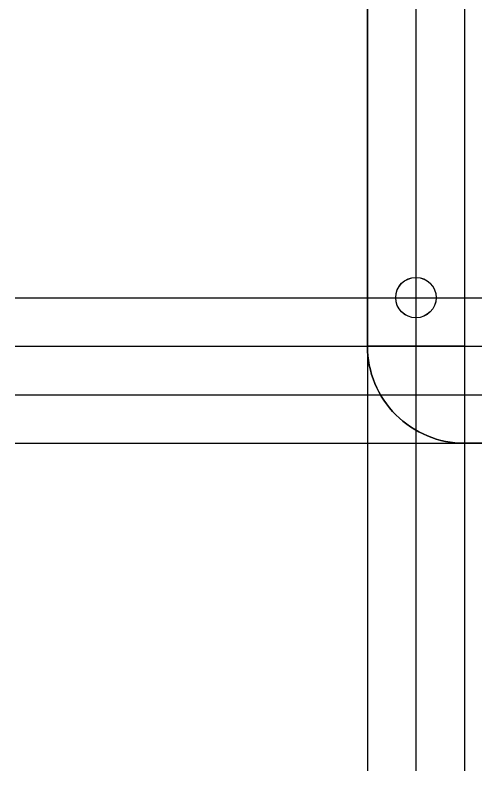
# Model space of a CAD drawing. Header units: millimetres. Extents: x 30 to 728, y -111 to 447.
# Drawn here: x 33.4 to 61.86, y 53.39 to 100.1 of the extents above; entities that cross this region are included whole.
import ezdxf

# ---------------------------------------------------------------- set-up
doc = ezdxf.new("R2010")
doc.units = ezdxf.units.MM
for name, color, linetype in [('プレート', 6, 'Continuous'), ('上壁', 4, 'Continuous'), ('下壁1', 150, 'Continuous'), ('下壁2', 2, 'Continuous'), ('化粧板', 1, 'Continuous'), ('裏面', 3, 'Continuous')]:
    doc.layers.add(name, color=color, linetype=linetype)
doc.layers.add('補助線', color=4, linetype='Continuous', transparency=0.8)

msp = doc.modelspace()

# ---------------------------------------------------------------- linework, layer by layer
at = {"layer": 'プレート'}
msp.add_lwpolyline([(55.158, 200.636), (55.158, 79.636, 0.414214), (61.158, 73.636), (205.158, 73.636, 0.414214), (211.158, 79.636), (211.158, 200.636, 0.414214), (205.158, 206.636), (154.108, 206.636), (154.108, 200.636), (194.833, 200.636), (194.833, 196.616), (194.833, 179.273), (143.108, 179.273), (136.945, 179.273), (136.945, 200.636), (143.108, 200.636), (143.108, 206.636), (61.158, 206.636, 0.414214)], format="xyb", close=True, dxfattribs=at)
msp.add_circle((58.158, 82.644), 1.25, dxfattribs=at)
at = {"layer": '上壁'}
msp.add_lwpolyline([(55.158, 79.636), (55.158, 200.636), (61.158, 200.636), (61.158, 79.636)], close=True, dxfattribs=at)
msp.add_lwpolyline([(55.158, 79.636), (211.158, 79.636, -0.414214), (205.158, 73.636), (61.158, 73.636, -0.414214)], format="xyb", close=True, dxfattribs=at)
msp.add_circle((58.158, 82.636), 1.25, dxfattribs=at)
at = {"layer": '下壁1'}
msp.add_lwpolyline([(55.158, 79.636), (55.158, 200.636), (61.158, 200.636), (61.158, 79.636)], close=True, dxfattribs=at)
msp.add_lwpolyline([(55.158, 79.636), (211.158, 79.636, -0.414214), (205.158, 73.636), (61.158, 73.636, -0.414214)], format="xyb", close=True, dxfattribs=at)
msp.add_circle((58.158, 82.636), 1.25, dxfattribs=at)
at = {"layer": '下壁2'}
msp.add_lwpolyline([(55.158, 79.636), (55.158, 200.636), (61.158, 200.636), (61.158, 79.636)], close=True, dxfattribs=at)
msp.add_lwpolyline([(55.158, 79.636), (211.158, 79.636, -0.414214), (205.158, 73.636), (61.158, 73.636, -0.414214)], format="xyb", close=True, dxfattribs=at)
msp.add_circle((58.158, 82.636), 1.25, dxfattribs=at)
at = {"layer": '化粧板'}
msp.add_lwpolyline([(61.158, 206.636), (205.158, 206.636, -0.414214), (211.158, 200.636), (211.158, 79.636, -0.414214), (205.158, 73.636), (61.158, 73.636, -0.414214), (55.158, 79.636), (55.158, 200.636, -0.414214)], format="xyb", close=True, dxfattribs=at)
msp.add_circle((58.158, 82.636), 1.25, dxfattribs=at)
at = {"layer": '裏面'}
msp.add_lwpolyline([(61.158, 206.636), (205.158, 206.636, -0.414214), (211.158, 200.636), (211.158, 79.636, -0.414214), (205.158, 73.636), (61.158, 73.636, -0.414214), (55.158, 79.636), (55.158, 200.636, -0.414214)], format="xyb", close=True, dxfattribs=at)
msp.add_circle((58.158, 82.643), 1.25, dxfattribs=at)
at = {"layer": '補助線'}
for p, q in [((55.158, 223.312), (55.158, 53.388)), ((58.158, 223.312), (58.158, 53.388)), ((61.158, 223.312), (61.158, 53.388)), ((33.399, 82.636), (231.736, 82.636)), ((33.399, 79.636), (231.736, 79.636)), ((33.399, 76.636), (231.736, 76.636)), ((33.399, 73.636), (231.736, 73.636))]:
    msp.add_line(p, q, dxfattribs=at)

doc.saveas('drawing.dxf')
